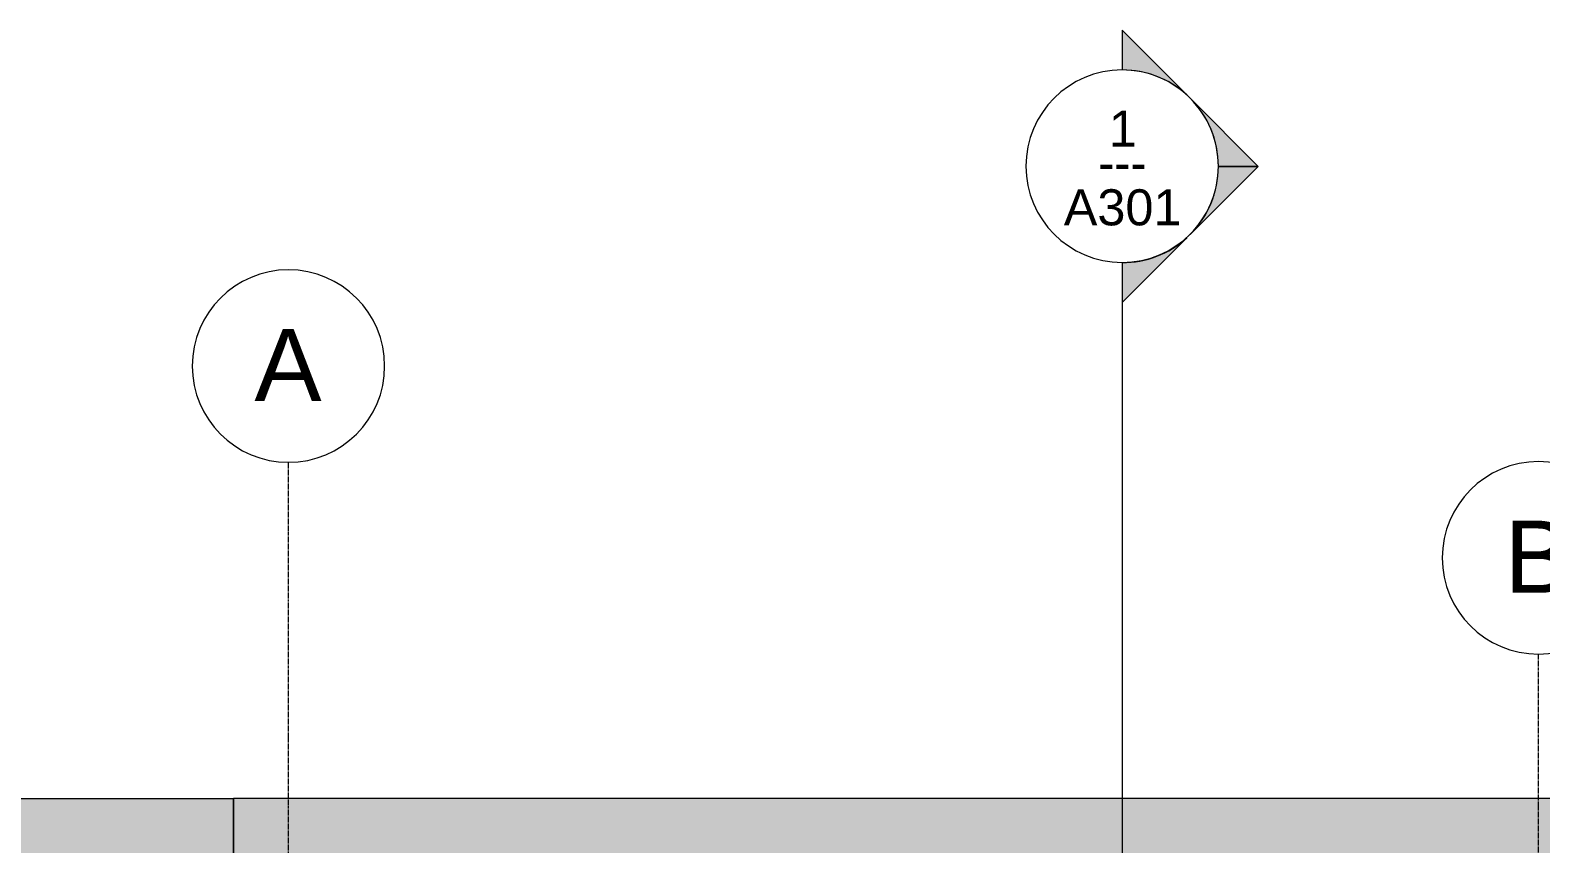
# Model space of a CAD drawing. Header units: inches. Extents: x -12040 to -7983, y -201 to 456.
# Drawn here: x -9662.4 to -9285.6, y 252.7 to 455.6 of the extents above; entities that cross this region are included whole.
import ezdxf

# ---------------------------------------------------------------- set-up
doc = ezdxf.new("R2010")
doc.units = ezdxf.units.IN
doc.header["$MEASUREMENT"] = 0
doc.linetypes.add('Grid Line 1_2_', pattern=[0.875, 0.5, -0.125, 0.125, -0.125])
for name, color, linetype, lineweight in [('A-WALL-1', 10, 'Continuous', 13), ('A-WALL-3', 163, 'Continuous', 13), ('A-WALL-PATT-1', 10, 'Continuous', 13), ('G-ANNO-SYMB-1', 111, 'Continuous', 9), ('S-GRID-1', 1, 'Grid Line 1_2_', 9), ('S-GRID-IDEN', 1, 'Continuous', 9)]:
    doc.layers.add(name, color=color, linetype=linetype, lineweight=lineweight)
doc.styles.add('Arial', font='arial.ttf', dxfattribs={"height": 18})
doc.styles.add('Arial_1', font='arial.ttf', dxfattribs={"height": 9})
doc.styles.add('Century Gothic_1', font='ufonts.com_century-gothic.ttf', dxfattribs={"height": 9})

# ---------------------------------------------------------------- blocks, each defined once
blk = doc.blocks.new('Walls 1 - Walls 1-1277454-BUILDING SECTION - NORTH_SOUTH - LOOKING EAST - _REPAIR GARAGE')
at = {"layer": 'A-WALL-1'}
h = blk.add_hatch(color=256, dxfattribs=at)
h.paths.add_polyline_path([(-11911.21, -96), (-11829.4, -96), (-11829.4, -84), (-11816.4, -84), (-11816.4, -72), (-11911.21, -72)], flags=0)
h.paths.add_polyline_path([(-11911.21, 0), (-11813.9, 0), (-11813.87, 41.44), (-11813.74, 41.7), (-11813.68, 41.78), (-11813.52, 41.9), (-11813.34, 41.97), (-11813.15, 42), (-11774.15, 42), (-11774.15, 264), (-11911.21, 264), (-11911.21, 70.16)], flags=0)
h.paths.add_polyline_path([(-11812.4, 0), (-11775.65, 0), (-11775.65, 16), (-11812.4, 16), (-11812.4, 2.17)], flags=0)
h.paths.add_polyline_path([(-11812.4, 17.5), (-11775.65, 17.5), (-11775.65, 40.5), (-11812.4, 40.5), (-11812.4, 18.17)], flags=0)
at = {"layer": 'A-WALL-3'}
for p in [(-11911.21, 264), (-11774.15, 42)]:
    blk.add_line(p, (-11774.15, 264), dxfattribs=at)
blk = doc.blocks.new('Section - Section Head - Filled-22785-BUILDING SECTION - NORTH_SOUTH - LOOKING EAST - _REPAIR GARAGE')
at = {"layer": 'G-ANNO-SYMB-1'}
h = blk.add_hatch(color=256, dxfattribs=at)
edge = h.paths.add_edge_path(flags=0)
edge.add_arc((-11552.4, 421.65), 24.03, 47.9216, 90)
edge.add_line((-11552.4, 445.69), (-11552.4, 455.6))
edge.add_line((-11552.4, 455.6), (-11536.29, 439.49))
h = blk.add_hatch(color=256, dxfattribs=at)
edge = h.paths.add_edge_path(flags=0)
edge.add_line((-11535.42, 438.63), (-11518.45, 421.65))
edge.add_line((-11518.45, 421.65), (-11528.4, 421.65))
edge.add_arc((-11552.4, 421.65), 24, 0, 45)
h = blk.add_hatch(color=256, dxfattribs=at)
edge = h.paths.add_edge_path(flags=0)
edge.add_arc((-11552.4, 421.65), 24, 315, 360)
edge.add_line((-11528.4, 421.65), (-11518.45, 421.65))
edge.add_line((-11518.45, 421.65), (-11535.42, 404.68))
h = blk.add_hatch(color=256, dxfattribs=at)
edge = h.paths.add_edge_path(flags=0)
edge.add_line((-11536.29, 403.82), (-11552.4, 387.71))
edge.add_line((-11552.4, 387.71), (-11552.4, 397.62))
edge.add_arc((-11552.4, 421.65), 24.03, 270, 312.0784)
for p, q in [((-11536.29, 439.49), (-11552.4, 455.6)), ((-11552.4, 455.6), (-11552.4, 445.69)), ((-11518.45, 421.65), (-11535.42, 438.63)), ((-11535.42, 404.68), (-11518.45, 421.65)), ((-11528.4, 421.65), (-11518.45, 421.65)), ((-11518.45, 421.65), (-11528.4, 421.65)), ((-11552.4, 387.71), (-11536.29, 403.82)), ((-11552.4, 397.62), (-11552.4, 387.71))]:
    blk.add_line(p, q, dxfattribs=at)
for centre, radius, start, end in [((-11552.4, 421.69), 24, 90, 270), ((-11552.4, 421.69), 24, 270, 90), ((-11552.4, 421.65), 24.03, 47.9216, 90), ((-11552.4, 421.65), 24, 0, 45), ((-11552.4, 421.65), 24, 315, 360), ((-11552.4, 421.65), 24.03, 270, 312.0784)]:
    blk.add_arc(centre, radius, start, end, dxfattribs=at)
blk = doc.blocks.new('Grid - Grid Head - Circle-50561-BUILDING SECTION - NORTH_SOUTH - LOOKING EAST - _REPAIR GARAGE')
at = {"layer": 'S-GRID-IDEN'}
for start, end in [(360, 180), (180, 360)]:
    blk.add_arc((-10800.4, 371.84), 24, start, end, dxfattribs=at)

msp = doc.modelspace()

# ---------------------------------------------------------------- hatches: boundary and pattern name
at = {"layer": 'A-WALL-PATT-1'}
h = msp.add_hatch(color=256, dxfattribs=at)
h.paths.add_polyline_path([(-9605.5, -0.12), (-9596, -0.12), (-9596, 0), (-9606, 0), (-9606, -0.12)], flags=0)
h.paths.add_polyline_path([(-9609.16, 0), (-9608.25, 0), (-9608.25, 16), (-9611.75, 16), (-9611.75, 0)], flags=0)
h.paths.add_polyline_path([(-9611.75, 17.5), (-9608.25, 17.5), (-9608.25, 39.61), (-9609.48, 39.64), (-9609.63, 39.74), (-9609.68, 39.8), (-9609.68, 40.2), (-9609.51, 40.35), (-9609.33, 40.38), (-9609.12, 40.39), (-9608.25, 40.39), (-9608.25, 40.5), (-9611.75, 40.5), (-9611.75, 22.17)], flags=0)
h.paths.add_polyline_path([(-9609.33, 39.68), (-9609.35, 39.72), (-9609.33, 39.68)], flags=0)
h.paths.add_polyline_path([(-9608.75, 39.8), (-9608.78, 40.1), (-9608.81, 39.99), (-9608.78, 39.9)], flags=0)
h.paths.add_polyline_path([(-9609.16, 42), (-9608.25, 42), (-9608.25, 239.72), (-8888.01, 225.18), (-8888.01, 264), (-9061.5, 264), (-9061.5, 241.42), (-9060.5, 241.4), (-9060.5, 240.29), (-9061.5, 240.29), (-9061.5, 238.86), (-9060.5, 238.85), (-9060.5, 238.5), (-9061.5, 238.5), (-9061.5, 236.46), (-9059.5, 236.46), (-9059.5, 231.87), (-9105.29, 231.87), (-9105.29, 236.46), (-9103.29, 236.46), (-9103.29, 264), (-9215.29, 264), (-9215.29, 244.42), (-9214.29, 244.4), (-9214.29, 243.29), (-9215.29, 243.29), (-9215.29, 241.86), (-9214.29, 241.85), (-9214.29, 241.5), (-9215.29, 241.5), (-9215.29, 239.46), (-9213.29, 239.46), (-9213.29, 234.87), (-9259.07, 234.87), (-9259.07, 239.46), (-9257.07, 239.46), (-9257.07, 264), (-9611.75, 264), (-9611.75, 42)], flags=0)
h.paths.add_polyline_path([(-8642.63, 114), (-8638, 114), (-8638, 124), (-8480.6, 124), (-8480.6, 264), (-8832.38, 264), (-8832.38, 224.06), (-8642.63, 220.22), (-8642.63, 118.12)], flags=0)
h.paths.add_polyline_path([(-8942.75, 228.87), (-8951.53, 228.87), (-8951.53, 233.46), (-8949.53, 233.46), (-8949.53, 262.87), (-8946.54, 262.87), (-8946.54, 263.23), (-8910.74, 263.23), (-8910.74, 262.87), (-8907.75, 262.87), (-8907.75, 238.42), (-8906.75, 238.4), (-8906.75, 237.29), (-8907.75, 237.29), (-8907.75, 235.86), (-8906.75, 235.85), (-8906.75, 235.5), (-8907.75, 235.5), (-8907.75, 233.46), (-8905.75, 233.46), (-8905.75, 228.87), (-8934.12, 228.87)], flags=0)

# ---------------------------------------------------------------- linework, layer by layer
at = {"layer": 'A-WALL-3'}
for p, q in [((-9257.07, 264), (-9611.75, 264)), ((-9611.75, 264), (-9611.75, 42))]:
    msp.add_line(p, q, dxfattribs=at)
at = {"layer": 'G-ANNO-SYMB-1'}
msp.add_line((-9390, 397.65), (-9390, -132.14), dxfattribs=at)
at = {"layer": 'S-GRID-1'}
for p, q in [((-9598, -92), (-9598, 347.84)), ((-9286.13, -96), (-9286.13, 300))]:
    msp.add_line(p, q, dxfattribs=at)

# ---------------------------------------------------------------- block references
at = {"layer": 'A-WALL-3'}
msp.add_blockref('Walls 1 - Walls 1-1277454-BUILDING SECTION - NORTH_SOUTH - LOOKING EAST - _REPAIR GARAGE', (2162.39, 0), dxfattribs=at)
at = {"layer": 'G-ANNO-SYMB-1'}
msp.add_blockref('Section - Section Head - Filled-22785-BUILDING SECTION - NORTH_SOUTH - LOOKING EAST - _REPAIR GARAGE', (2162.39, 0), dxfattribs=at)
at = {"layer": 'S-GRID-IDEN'}
for p in [(1202.39, 0), (1514.27, -47.84)]:
    msp.add_blockref('Grid - Grid Head - Circle-50561-BUILDING SECTION - NORTH_SOUTH - LOOKING EAST - _REPAIR GARAGE', p, dxfattribs=at)

# ---------------------------------------------------------------- texts
at = {"layer": 'G-ANNO-SYMB-1', "char_height": 9, "attachment_point": 1}
for s, insert, width, style in [('1', (-9393.32, 435.56), 8.484, 'Arial_1'), ('---', (-9395.97, 427.06), 15.453, 'Century Gothic_1'), ('A301', (-9404.57, 415.93), 35.754, 'Arial_1')]:
    msp.add_mtext(s, dxfattribs=dict(at, insert=insert, width=width, style=style))
at = {"layer": 'S-GRID-IDEN', "char_height": 18, "width": 20.301, "attachment_point": 1, "style": 'Arial'}
for s, insert in [('A', (-9606.51, 381.12)), ('B', (-9294.63, 333.29))]:
    msp.add_mtext(s, dxfattribs=dict(at, insert=insert))

doc.saveas('drawing.dxf')
